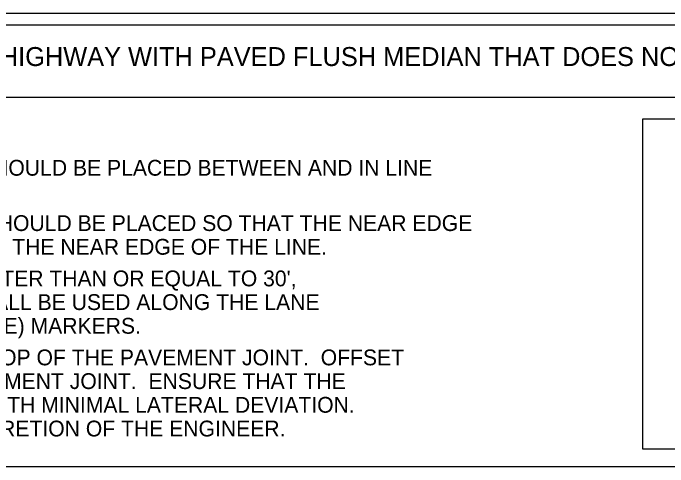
# Model space of a CAD drawing. Extents: x 1007 to 1035.5, y 1000.5 to 1021.5.
# Drawn here: x 1014.11 to 1022.4, y 1000.5 to 1006.24 of the extents above; entities that cross this region are included whole.
import ezdxf

# ---------------------------------------------------------------- set-up
doc = ezdxf.new("R2010")
doc.units = 0
doc.layers.add('Level 1', color=7, linetype='Continuous')
doc.layers.add('Level 10', color=7, linetype='Continuous')

msp = doc.modelspace()

# ---------------------------------------------------------------- linework, layer by layer
at = {"layer": 'Level 1'}
for points in [[(1007.7122, 1006.2434), (1034.7122, 1006.2434)], [(1007.7122, 1006.0934), (1034.7122, 1006.0934)], [(1007.002, 1005.1774), (1035.5, 1005.1774)]]:
    msp.add_lwpolyline(points, dxfattribs=at)
msp.add_lwpolyline([(1022.0828, 1004.905), (1029.9198, 1004.905), (1029.9198, 1000.7245), (1022.0828, 1000.7245)], close=True, dxfattribs=at)
at = {"layer": 'Level 10'}
msp.add_line((1035.5, 1000.5), (1007, 1000.5), dxfattribs=at)

# ---------------------------------------------------------------- texts
at = {"layer": 'Level 1'}
for s, height, p in [("ARRANGEMENT ''D'' (DIVIDED HIGHWAY WITH PAVED FLUSH MEDIAN THAT DOES NOT FUNCTION AS A TWO-WAY LEFT TURN LANE)", 0.24, (1009.2953, 1005.5734)), ('MARKERS INSTALLED ALONG LANE LINES SHOULD BE PLACED BETWEEN AND IN LINE ', 0.2, (1008.1226, 1004.1856)), ('MARKERS INSTALLED ALONG EDGE LINES SHOULD BE PLACED SO THAT THE NEAR EDGE ', 0.2, (1008.1226, 1003.4856)), ('OF THE CASTING IS NO MORE THAN 1" FROM THE NEAR EDGE OF THE LINE.', 0.2, (1008.1226, 1003.1856)), ("IF WIDTH OF PAVED FLUSH MEDIAN IS GREATER THAN OR EQUAL TO 30', ", 0.2, (1008.1226, 1002.7856)), ('BI-DIRECTIONAL (WHITE-RED) MARKERS SHALL BE USED ALONG THE LANE ', 0.2, (1008.1226, 1002.4856)), ('LINES IN LIEU OF MONO-DIRECTIONAL (WHITE) MARKERS.', 0.2, (1008.1226, 1002.1856)), ('MARKERS SHOULD NOT BE INSTALLED ON TOP OF THE PAVEMENT JOINT.  OFFSET', 0.2, (1008.1226, 1001.7856)), ('MARKERS A MINIMUM OF 2" FROM THE PAVEMENT JOINT.  ENSURE THAT THE', 0.2, (1008.1226, 1001.4856)), ('FINISHED LINE OF MARKERS IS STRAIGHT WITH MINIMAL LATERAL DEVIATION.', 0.2, (1008.1226, 1001.1856)), ('MARKERS MAY BE ELIMINATED AT THE DISCRETION OF THE ENGINEER.', 0.2, (1008.1226, 1000.8856))]:
    msp.add_text(s, height=height, dxfattribs=at).set_placement(p)

doc.saveas('drawing.dxf')
